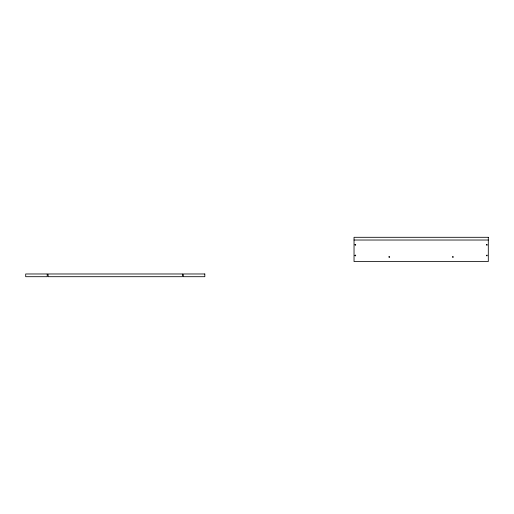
<?xml version="1.0" encoding="UTF-8"?>
<svg xmlns="http://www.w3.org/2000/svg" width="514" height="514" viewBox="0 0 514 514"><rect width="100%" height="100%" fill="white"/><g stroke="black" fill="none" stroke-linecap="round" stroke-linejoin="round"><path stroke-width="0.77" d="M354.037 240.025L488.3 240.025M354.962 244.76C355.521 246.495 356.311 243.533 354.962 244.76M354.962 255.368C355.521 257.103 356.311 254.141 354.962 255.368M388.905 256.884C389.464 258.619 390.254 255.657 388.905 256.884M452.551 256.884C453.11 258.619 453.901 255.657 452.551 256.884M486.495 244.76C487.054 246.495 487.85 243.533 486.495 244.76M486.495 255.368C487.054 257.103 487.85 254.141 486.495 255.368M488.3 237.301L354.037 237.301L354.037 261.549L488.3 261.549L488.3 237.301M47.217 273.975L25.7 273.975L25.7 276.699L47.217 276.699L47.217 273.975M182.393 273.975L48.13 273.975L48.13 276.699L182.393 276.699L182.393 273.975M204.816 273.975L183.299 273.975L183.299 276.699L204.816 276.699L204.816 273.975"/></g></svg>
